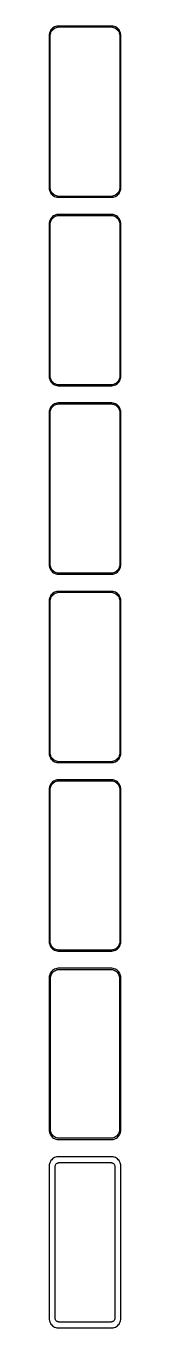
# Model space of a CAD drawing. Header units: metres. Extents: x -19 to 19, y 1440 to 2916.
# Drawn here: x -19 to 19, y 1440 to 2124 of the extents above; entities that cross this region are included whole.
import ezdxf

# ---------------------------------------------------------------- set-up
doc = ezdxf.new("R2010")
doc.units = ezdxf.units.M

msp = doc.modelspace()

# ---------------------------------------------------------------- linework, layer by layer
for p, q in [((-18.3989, 2120.84), (-18.5929, 2120.24)), ((-18.1315, 2121.41), (-18.3989, 2120.84)), ((-17.7951, 2121.94), (-18.1315, 2121.41)), ((-18.1008, 2119.93), (-17.9164, 2120.5)), ((-17.9164, 2120.5), (-17.6624, 2121.04)), ((-17.3948, 2122.42), (-17.7951, 2121.94)), ((-17.6624, 2121.04), (-17.3428, 2121.54)), ((-16.9371, 2122.85), (-17.3948, 2122.42)), ((-17.3428, 2121.54), (-16.9626, 2122)), ((-16.9626, 2122), (-16.5278, 2122.41)), ((-16.4291, 2123.22), (-16.9371, 2122.85)), ((-16.5278, 2122.41), (-16.0452, 2122.76)), ((-15.8789, 2123.52), (-16.4291, 2123.22)), ((-16.0452, 2122.76), (-15.5224, 2123.05)), ((-15.2951, 2123.76), (-15.8789, 2123.52)), ((-15.5224, 2123.05), (-14.9678, 2123.27)), ((-14.6869, 2123.91), (-15.2951, 2123.76)), ((-14.9678, 2123.27), (-14.3901, 2123.42)), ((-14.0639, 2123.99), (-14.6869, 2123.91)), ((-14.3901, 2123.42), (-13.7982, 2123.49)), ((14.0639, 2123.99), (-14.0639, 2123.99)), ((-13.7982, 2123.49), (13.7982, 2123.49)), ((13.7982, 2123.49), (14.3901, 2123.42)), ((14.6869, 2123.91), (14.0639, 2123.99)), ((14.3901, 2123.42), (14.9678, 2123.27)), ((15.2951, 2123.76), (14.6869, 2123.91)), ((14.9678, 2123.27), (15.5224, 2123.05)), ((15.8789, 2123.52), (15.2951, 2123.76)), ((15.5224, 2123.05), (16.0452, 2122.76)), ((16.4291, 2123.22), (15.8789, 2123.52)), ((16.0452, 2122.76), (16.5278, 2122.41)), ((16.9371, 2122.85), (16.4291, 2123.22)), ((16.5278, 2122.41), (16.9626, 2122)), ((17.3948, 2122.42), (16.9371, 2122.85)), ((16.9626, 2122), (17.3428, 2121.54)), ((17.3428, 2121.54), (17.6624, 2121.04)), ((17.7951, 2121.94), (17.3948, 2122.42)), ((17.6624, 2121.04), (17.9164, 2120.5)), ((18.1315, 2121.41), (17.7951, 2121.94)), ((17.9164, 2120.5), (18.1008, 2119.93)), ((18.3989, 2120.84), (18.1315, 2121.41)), ((18.5929, 2120.24), (18.3989, 2120.84)), ((-18.7106, 2119.63), (-18.75, 2119)), ((-18.75, 2119), (-18.75, 2039)), ((-18.5929, 2120.24), (-18.7106, 2119.63)), ((-18.25, 2118.75), (-18.2125, 2119.35)), ((-18.25, 2039.25), (-18.25, 2118.75)), ((-18.2125, 2119.35), (-18.1008, 2119.93)), ((18.1008, 2119.93), (18.2125, 2119.35)), ((18.2125, 2119.35), (18.25, 2118.75)), ((18.25, 2118.75), (18.25, 2039.25)), ((18.7106, 2119.63), (18.5929, 2120.24)), ((18.75, 2119), (18.7106, 2119.63)), ((18.75, 2039), (18.75, 2119)), ((-18.75, 2039), (-18.7106, 2038.37)), ((-18.7106, 2038.37), (-18.5929, 2037.76)), ((-18.2125, 2038.65), (-18.25, 2039.25)), ((-18.1008, 2038.07), (-18.2125, 2038.65)), ((18.2125, 2038.65), (18.1008, 2038.07)), ((18.25, 2039.25), (18.2125, 2038.65)), ((18.5929, 2037.76), (18.7106, 2038.37)), ((18.7106, 2038.37), (18.75, 2039)), ((-18.5929, 2037.76), (-18.3989, 2037.16)), ((-18.3989, 2037.16), (-18.1315, 2036.59)), ((-18.1315, 2036.59), (-17.7951, 2036.06)), ((-17.9164, 2037.5), (-18.1008, 2038.07)), ((-17.6624, 2036.96), (-17.9164, 2037.5)), ((-17.7951, 2036.06), (-17.3948, 2035.58)), ((-17.3428, 2036.46), (-17.6624, 2036.96)), ((-17.3948, 2035.58), (-16.9371, 2035.15)), ((-16.9626, 2036), (-17.3428, 2036.46)), ((-16.5278, 2035.59), (-16.9626, 2036)), ((-16.9371, 2035.15), (-16.4291, 2034.78)), ((-16.0452, 2035.24), (-16.5278, 2035.59)), ((-16.4291, 2034.78), (-15.8789, 2034.48)), ((-15.5224, 2034.95), (-16.0452, 2035.24)), ((-15.8789, 2034.48), (-15.2951, 2034.24)), ((-14.9678, 2034.73), (-15.5224, 2034.95)), ((-15.2951, 2034.24), (-14.6869, 2034.09)), ((-14.3901, 2034.58), (-14.9678, 2034.73)), ((-14.6869, 2034.09), (-14.0639, 2034.01)), ((-13.7982, 2034.51), (-14.3901, 2034.58)), ((-14.0639, 2034.01), (14.0639, 2034.01)), ((13.7982, 2034.51), (-13.7982, 2034.51)), ((14.3901, 2034.58), (13.7982, 2034.51)), ((14.0639, 2034.01), (14.6869, 2034.09)), ((14.9678, 2034.73), (14.3901, 2034.58)), ((14.6869, 2034.09), (15.2951, 2034.24)), ((15.5224, 2034.95), (14.9678, 2034.73)), ((15.2951, 2034.24), (15.8789, 2034.48)), ((16.0452, 2035.24), (15.5224, 2034.95)), ((15.8789, 2034.48), (16.4291, 2034.78)), ((16.5278, 2035.59), (16.0452, 2035.24)), ((16.4291, 2034.78), (16.9371, 2035.15)), ((16.9626, 2036), (16.5278, 2035.59)), ((16.9371, 2035.15), (17.3948, 2035.58)), ((17.3428, 2036.46), (16.9626, 2036)), ((17.6624, 2036.96), (17.3428, 2036.46)), ((17.3948, 2035.58), (17.7951, 2036.06)), ((17.9164, 2037.5), (17.6624, 2036.96)), ((17.7951, 2036.06), (18.1315, 2036.59)), ((18.1008, 2038.07), (17.9164, 2037.5)), ((18.1315, 2036.59), (18.3989, 2037.16)), ((18.3989, 2037.16), (18.5929, 2037.76)), ((-15.2951, 2024.76), (-15.8789, 2024.52)), ((-14.6869, 2024.91), (-15.2951, 2024.76)), ((-14.0639, 2024.99), (-14.6869, 2024.91)), ((14.0639, 2024.99), (-14.0639, 2024.99)), ((14.6869, 2024.91), (14.0639, 2024.99)), ((15.2951, 2024.76), (14.6869, 2024.91)), ((15.8789, 2024.52), (15.2951, 2024.76)), ((-18.7106, 2020.63), (-18.75, 2020)), ((-18.75, 2020), (-18.75, 1940)), ((-18.5929, 2021.24), (-18.7106, 2020.63)), ((-18.3989, 2021.84), (-18.5929, 2021.24)), ((-18.1315, 2022.41), (-18.3989, 2021.84)), ((-18.25, 2019.75), (-18.2125, 2020.35)), ((-18.25, 1940.25), (-18.25, 2019.75)), ((-18.2125, 2020.35), (-18.1008, 2020.93)), ((-17.7951, 2022.94), (-18.1315, 2022.41)), ((-18.1008, 2020.93), (-17.9164, 2021.5)), ((-17.9164, 2021.5), (-17.6624, 2022.04)), ((-17.3948, 2023.42), (-17.7951, 2022.94)), ((-17.6624, 2022.04), (-17.3428, 2022.54)), ((-16.9371, 2023.85), (-17.3948, 2023.42)), ((-17.3428, 2022.54), (-16.9626, 2023)), ((-16.9626, 2023), (-16.5278, 2023.41)), ((-16.4291, 2024.22), (-16.9371, 2023.85)), ((-16.5278, 2023.41), (-16.0452, 2023.76)), ((-15.8789, 2024.52), (-16.4291, 2024.22)), ((-16.0452, 2023.76), (-15.5224, 2024.05)), ((-15.5224, 2024.05), (-14.9678, 2024.27)), ((-14.9678, 2024.27), (-14.3901, 2024.42)), ((-14.3901, 2024.42), (-13.7982, 2024.49)), ((-13.7982, 2024.49), (13.7982, 2024.49)), ((13.7982, 2024.49), (14.3901, 2024.42)), ((14.3901, 2024.42), (14.9678, 2024.27)), ((14.9678, 2024.27), (15.5224, 2024.05)), ((15.5224, 2024.05), (16.0452, 2023.76)), ((16.4291, 2024.22), (15.8789, 2024.52)), ((16.0452, 2023.76), (16.5278, 2023.41)), ((16.9371, 2023.85), (16.4291, 2024.22)), ((16.5278, 2023.41), (16.9626, 2023)), ((17.3948, 2023.42), (16.9371, 2023.85)), ((16.9626, 2023), (17.3428, 2022.54)), ((17.3428, 2022.54), (17.6624, 2022.04)), ((17.7951, 2022.94), (17.3948, 2023.42)), ((17.6624, 2022.04), (17.9164, 2021.5)), ((18.1315, 2022.41), (17.7951, 2022.94)), ((17.9164, 2021.5), (18.1008, 2020.93)), ((18.1008, 2020.93), (18.2125, 2020.35)), ((18.3989, 2021.84), (18.1315, 2022.41)), ((18.2125, 2020.35), (18.25, 2019.75)), ((18.25, 2019.75), (18.25, 1940.25)), ((18.5929, 2021.24), (18.3989, 2021.84)), ((18.7106, 2020.63), (18.5929, 2021.24)), ((18.75, 2020), (18.7106, 2020.63)), ((18.75, 1940), (18.75, 2020)), ((-18.75, 1940), (-18.7106, 1939.37)), ((-18.7106, 1939.37), (-18.5929, 1938.76)), ((-18.5929, 1938.76), (-18.3989, 1938.16)), ((-18.3989, 1938.16), (-18.1315, 1937.59)), ((-18.2125, 1939.65), (-18.25, 1940.25)), ((-18.1008, 1939.07), (-18.2125, 1939.65)), ((-18.1315, 1937.59), (-17.7951, 1937.06)), ((-17.9164, 1938.5), (-18.1008, 1939.07)), ((-17.6624, 1937.96), (-17.9164, 1938.5)), ((-17.7951, 1937.06), (-17.3948, 1936.58)), ((-17.3428, 1937.46), (-17.6624, 1937.96)), ((-17.3948, 1936.58), (-16.9371, 1936.15)), ((-16.9626, 1937), (-17.3428, 1937.46)), ((-16.5278, 1936.59), (-16.9626, 1937)), ((-16.9371, 1936.15), (-16.4291, 1935.78)), ((-16.0452, 1936.24), (-16.5278, 1936.59)), ((-16.4291, 1935.78), (-15.8789, 1935.48)), ((-15.5224, 1935.95), (-16.0452, 1936.24)), ((-14.9678, 1935.73), (-15.5224, 1935.95)), ((-14.3901, 1935.58), (-14.9678, 1935.73)), ((14.9678, 1935.73), (14.3901, 1935.58)), ((15.5224, 1935.95), (14.9678, 1935.73)), ((16.0452, 1936.24), (15.5224, 1935.95)), ((15.8789, 1935.48), (16.4291, 1935.78)), ((16.5278, 1936.59), (16.0452, 1936.24)), ((16.4291, 1935.78), (16.9371, 1936.15)), ((16.9626, 1937), (16.5278, 1936.59)), ((16.9371, 1936.15), (17.3948, 1936.58)), ((17.3428, 1937.46), (16.9626, 1937)), ((17.6624, 1937.96), (17.3428, 1937.46)), ((17.3948, 1936.58), (17.7951, 1937.06)), ((17.9164, 1938.5), (17.6624, 1937.96)), ((17.7951, 1937.06), (18.1315, 1937.59)), ((18.1008, 1939.07), (17.9164, 1938.5)), ((18.2125, 1939.65), (18.1008, 1939.07)), ((18.1315, 1937.59), (18.3989, 1938.16)), ((18.25, 1940.25), (18.2125, 1939.65)), ((18.3989, 1938.16), (18.5929, 1938.76)), ((18.5929, 1938.76), (18.7106, 1939.37)), ((18.7106, 1939.37), (18.75, 1940)), ((-15.8789, 1935.48), (-15.2951, 1935.24)), ((-15.2951, 1935.24), (-14.6869, 1935.09)), ((-14.6869, 1935.09), (-14.0639, 1935.01)), ((-13.7982, 1935.51), (-14.3901, 1935.58)), ((-14.0639, 1935.01), (14.0639, 1935.01)), ((13.7982, 1935.51), (-13.7982, 1935.51)), ((14.3901, 1935.58), (13.7982, 1935.51)), ((14.0639, 1935.01), (14.6869, 1935.09)), ((14.6869, 1935.09), (15.2951, 1935.24)), ((15.2951, 1935.24), (15.8789, 1935.48)), ((-18.5929, 1922.24), (-18.7106, 1921.63)), ((-18.3989, 1922.84), (-18.5929, 1922.24)), ((-18.1315, 1923.41), (-18.3989, 1922.84)), ((-17.7951, 1923.94), (-18.1315, 1923.41)), ((-18.1008, 1921.93), (-17.9164, 1922.5)), ((-17.9164, 1922.5), (-17.6624, 1923.04)), ((-17.3948, 1924.42), (-17.7951, 1923.94)), ((-17.6624, 1923.04), (-17.3428, 1923.54)), ((-16.9371, 1924.85), (-17.3948, 1924.42)), ((-17.3428, 1923.54), (-16.9626, 1924)), ((-16.9626, 1924), (-16.5278, 1924.41)), ((-16.4291, 1925.22), (-16.9371, 1924.85)), ((-16.5278, 1924.41), (-16.0452, 1924.76)), ((-15.8789, 1925.52), (-16.4291, 1925.22)), ((-16.0452, 1924.76), (-15.5224, 1925.05)), ((-15.2951, 1925.76), (-15.8789, 1925.52)), ((-15.5224, 1925.05), (-14.9678, 1925.27)), ((-14.6869, 1925.91), (-15.2951, 1925.76)), ((-14.9678, 1925.27), (-14.3901, 1925.42)), ((-14.0639, 1925.99), (-14.6869, 1925.91)), ((-14.3901, 1925.42), (-13.7982, 1925.49)), ((14.0639, 1925.99), (-14.0639, 1925.99)), ((-13.7982, 1925.49), (13.7982, 1925.49)), ((13.7982, 1925.49), (14.3901, 1925.42)), ((14.6869, 1925.91), (14.0639, 1925.99)), ((14.3901, 1925.42), (14.9678, 1925.27)), ((15.2951, 1925.76), (14.6869, 1925.91)), ((14.9678, 1925.27), (15.5224, 1925.05)), ((15.8789, 1925.52), (15.2951, 1925.76)), ((15.5224, 1925.05), (16.0452, 1924.76)), ((16.4291, 1925.22), (15.8789, 1925.52)), ((16.0452, 1924.76), (16.5278, 1924.41)), ((16.9371, 1924.85), (16.4291, 1925.22)), ((16.5278, 1924.41), (16.9626, 1924)), ((17.3948, 1924.42), (16.9371, 1924.85)), ((16.9626, 1924), (17.3428, 1923.54)), ((17.3428, 1923.54), (17.6624, 1923.04)), ((17.7951, 1923.94), (17.3948, 1924.42)), ((17.6624, 1923.04), (17.9164, 1922.5)), ((18.1315, 1923.41), (17.7951, 1923.94)), ((17.9164, 1922.5), (18.1008, 1921.93)), ((18.3989, 1922.84), (18.1315, 1923.41)), ((18.5929, 1922.24), (18.3989, 1922.84)), ((18.7106, 1921.63), (18.5929, 1922.24)), ((-18.7106, 1921.63), (-18.75, 1921)), ((-18.75, 1921), (-18.75, 1841)), ((-18.25, 1920.75), (-18.2125, 1921.35)), ((-18.25, 1841.25), (-18.25, 1920.75)), ((-18.2125, 1921.35), (-18.1008, 1921.93)), ((18.1008, 1921.93), (18.2125, 1921.35)), ((18.2125, 1921.35), (18.25, 1920.75)), ((18.25, 1920.75), (18.25, 1841.25)), ((18.75, 1921), (18.7106, 1921.63)), ((18.75, 1841), (18.75, 1921)), ((-18.75, 1841), (-18.7106, 1840.37)), ((-18.7106, 1840.37), (-18.5929, 1839.76)), ((-18.2125, 1840.65), (-18.25, 1841.25)), ((-18.1008, 1840.07), (-18.2125, 1840.65)), ((-17.9164, 1839.5), (-18.1008, 1840.07)), ((18.1008, 1840.07), (17.9164, 1839.5)), ((18.2125, 1840.65), (18.1008, 1840.07)), ((18.25, 1841.25), (18.2125, 1840.65)), ((18.5929, 1839.76), (18.7106, 1840.37)), ((18.7106, 1840.37), (18.75, 1841)), ((-18.5929, 1839.76), (-18.3989, 1839.16)), ((-18.3989, 1839.16), (-18.1315, 1838.59)), ((-18.1315, 1838.59), (-17.7951, 1838.06)), ((-17.6624, 1838.96), (-17.9164, 1839.5)), ((-17.7951, 1838.06), (-17.3948, 1837.58)), ((-17.3428, 1838.46), (-17.6624, 1838.96)), ((-17.3948, 1837.58), (-16.9371, 1837.15)), ((-16.9626, 1838), (-17.3428, 1838.46)), ((-16.5278, 1837.59), (-16.9626, 1838)), ((-16.9371, 1837.15), (-16.4291, 1836.78)), ((-16.0452, 1837.24), (-16.5278, 1837.59)), ((-16.4291, 1836.78), (-15.8789, 1836.48)), ((-15.5224, 1836.95), (-16.0452, 1837.24)), ((-15.8789, 1836.48), (-15.2951, 1836.24)), ((-14.9678, 1836.73), (-15.5224, 1836.95)), ((-15.2951, 1836.24), (-14.6869, 1836.09)), ((-14.3901, 1836.58), (-14.9678, 1836.73)), ((-14.6869, 1836.09), (-14.0639, 1836.01)), ((-13.7982, 1836.51), (-14.3901, 1836.58)), ((-14.0639, 1836.01), (14.0639, 1836.01)), ((13.7982, 1836.51), (-13.7982, 1836.51)), ((14.3901, 1836.58), (13.7982, 1836.51)), ((14.0639, 1836.01), (14.6869, 1836.09)), ((14.9678, 1836.73), (14.3901, 1836.58)), ((14.6869, 1836.09), (15.2951, 1836.24)), ((15.5224, 1836.95), (14.9678, 1836.73)), ((15.2951, 1836.24), (15.8789, 1836.48)), ((16.0452, 1837.24), (15.5224, 1836.95)), ((15.8789, 1836.48), (16.4291, 1836.78)), ((16.5278, 1837.59), (16.0452, 1837.24)), ((16.4291, 1836.78), (16.9371, 1837.15)), ((16.9626, 1838), (16.5278, 1837.59)), ((16.9371, 1837.15), (17.3948, 1837.58)), ((17.3428, 1838.46), (16.9626, 1838)), ((17.6624, 1838.96), (17.3428, 1838.46)), ((17.3948, 1837.58), (17.7951, 1838.06)), ((17.9164, 1839.5), (17.6624, 1838.96)), ((17.7951, 1838.06), (18.1315, 1838.59)), ((18.1315, 1838.59), (18.3989, 1839.16)), ((18.3989, 1839.16), (18.5929, 1839.76)), ((-15.8789, 1826.52), (-16.4291, 1826.22)), ((-15.2951, 1826.76), (-15.8789, 1826.52)), ((-15.5224, 1826.05), (-14.9678, 1826.27)), ((-14.6869, 1826.91), (-15.2951, 1826.76)), ((-14.9678, 1826.27), (-14.3901, 1826.42)), ((-14.0639, 1826.99), (-14.6869, 1826.91)), ((-14.3901, 1826.42), (-13.7982, 1826.49)), ((14.0639, 1826.99), (-14.0639, 1826.99)), ((-13.7982, 1826.49), (13.7982, 1826.49)), ((13.7982, 1826.49), (14.3901, 1826.42)), ((14.6869, 1826.91), (14.0639, 1826.99)), ((14.3901, 1826.42), (14.9678, 1826.27)), ((15.2951, 1826.76), (14.6869, 1826.91)), ((14.9678, 1826.27), (15.5224, 1826.05)), ((15.8789, 1826.52), (15.2951, 1826.76)), ((16.4291, 1826.22), (15.8789, 1826.52)), ((-18.7106, 1822.63), (-18.75, 1822)), ((-18.75, 1822), (-18.75, 1742)), ((-18.5929, 1823.24), (-18.7106, 1822.63)), ((-18.3989, 1823.84), (-18.5929, 1823.24)), ((-18.1315, 1824.41), (-18.3989, 1823.84)), ((-18.25, 1821.75), (-18.2125, 1822.35)), ((-18.25, 1742.25), (-18.25, 1821.75)), ((-18.2125, 1822.35), (-18.1008, 1822.93)), ((-17.7951, 1824.94), (-18.1315, 1824.41)), ((-18.1008, 1822.93), (-17.9164, 1823.5)), ((-17.9164, 1823.5), (-17.6624, 1824.04)), ((-17.3948, 1825.42), (-17.7951, 1824.94)), ((-17.6624, 1824.04), (-17.3428, 1824.54)), ((-16.9371, 1825.85), (-17.3948, 1825.42)), ((-17.3428, 1824.54), (-16.9626, 1825)), ((-16.9626, 1825), (-16.5278, 1825.41)), ((-16.4291, 1826.22), (-16.9371, 1825.85)), ((-16.5278, 1825.41), (-16.0452, 1825.76)), ((-16.0452, 1825.76), (-15.5224, 1826.05)), ((15.5224, 1826.05), (16.0452, 1825.76)), ((16.0452, 1825.76), (16.5278, 1825.41)), ((16.9371, 1825.85), (16.4291, 1826.22)), ((16.5278, 1825.41), (16.9626, 1825)), ((17.3948, 1825.42), (16.9371, 1825.85)), ((16.9626, 1825), (17.3428, 1824.54)), ((17.3428, 1824.54), (17.6624, 1824.04)), ((17.7951, 1824.94), (17.3948, 1825.42)), ((17.6624, 1824.04), (17.9164, 1823.5)), ((18.1315, 1824.41), (17.7951, 1824.94)), ((17.9164, 1823.5), (18.1008, 1822.93)), ((18.1008, 1822.93), (18.2125, 1822.35)), ((18.3989, 1823.84), (18.1315, 1824.41)), ((18.2125, 1822.35), (18.25, 1821.75)), ((18.25, 1821.75), (18.25, 1742.25)), ((18.5929, 1823.24), (18.3989, 1823.84)), ((18.7106, 1822.63), (18.5929, 1823.24)), ((18.75, 1822), (18.7106, 1822.63)), ((18.75, 1742), (18.75, 1822)), ((-18.75, 1742), (-18.7106, 1741.37)), ((-18.7106, 1741.37), (-18.5929, 1740.76)), ((-18.5929, 1740.76), (-18.3989, 1740.16)), ((-18.3989, 1740.16), (-18.1315, 1739.59)), ((-18.2125, 1741.65), (-18.25, 1742.25)), ((-18.1008, 1741.07), (-18.2125, 1741.65)), ((-18.1315, 1739.59), (-17.7951, 1739.06)), ((-17.9164, 1740.5), (-18.1008, 1741.07)), ((-17.6624, 1739.96), (-17.9164, 1740.5)), ((-17.7951, 1739.06), (-17.3948, 1738.58)), ((-17.3428, 1739.46), (-17.6624, 1739.96)), ((-17.3948, 1738.58), (-16.9371, 1738.15)), ((-16.9626, 1739), (-17.3428, 1739.46)), ((-16.5278, 1738.59), (-16.9626, 1739)), ((-16.9371, 1738.15), (-16.4291, 1737.78)), ((-16.0452, 1738.24), (-16.5278, 1738.59)), ((-16.4291, 1737.78), (-15.8789, 1737.48)), ((-15.5224, 1737.95), (-16.0452, 1738.24)), ((-15.8789, 1737.48), (-15.2951, 1737.24)), ((-14.9678, 1737.73), (-15.5224, 1737.95)), ((-14.3901, 1737.58), (-14.9678, 1737.73)), ((-13.7982, 1737.51), (-14.3901, 1737.58)), ((13.7982, 1737.51), (-13.7982, 1737.51)), ((14.3901, 1737.58), (13.7982, 1737.51)), ((14.9678, 1737.73), (14.3901, 1737.58)), ((15.5224, 1737.95), (14.9678, 1737.73)), ((15.2951, 1737.24), (15.8789, 1737.48)), ((16.0452, 1738.24), (15.5224, 1737.95)), ((15.8789, 1737.48), (16.4291, 1737.78)), ((16.5278, 1738.59), (16.0452, 1738.24)), ((16.4291, 1737.78), (16.9371, 1738.15)), ((16.9626, 1739), (16.5278, 1738.59)), ((16.9371, 1738.15), (17.3948, 1738.58)), ((17.3428, 1739.46), (16.9626, 1739)), ((17.6624, 1739.96), (17.3428, 1739.46)), ((17.3948, 1738.58), (17.7951, 1739.06)), ((17.9164, 1740.5), (17.6624, 1739.96)), ((17.7951, 1739.06), (18.1315, 1739.59)), ((18.1008, 1741.07), (17.9164, 1740.5)), ((18.2125, 1741.65), (18.1008, 1741.07)), ((18.1315, 1739.59), (18.3989, 1740.16)), ((18.25, 1742.25), (18.2125, 1741.65)), ((18.3989, 1740.16), (18.5929, 1740.76)), ((18.5929, 1740.76), (18.7106, 1741.37)), ((18.7106, 1741.37), (18.75, 1742)), ((-15.2951, 1737.24), (-14.6869, 1737.09)), ((-14.6869, 1737.09), (-14.0639, 1737.01)), ((-14.0639, 1737.01), (14.0639, 1737.01)), ((14.0639, 1737.01), (14.6869, 1737.09)), ((14.6869, 1737.09), (15.2951, 1737.24)), ((-18.7106, 1723.63), (-18.75, 1723)), ((-18.5929, 1724.24), (-18.7106, 1723.63)), ((-18.3989, 1724.84), (-18.5929, 1724.24)), ((-18.1315, 1725.41), (-18.3989, 1724.84)), ((-18.2125, 1723.35), (-18.1008, 1723.93)), ((-17.7951, 1725.94), (-18.1315, 1725.41)), ((-18.1008, 1723.93), (-17.9164, 1724.5)), ((-17.9164, 1724.5), (-17.6624, 1725.04)), ((-17.3948, 1726.42), (-17.7951, 1725.94)), ((-17.6624, 1725.04), (-17.3428, 1725.54)), ((-16.9371, 1726.85), (-17.3948, 1726.42)), ((-17.3428, 1725.54), (-16.9626, 1726)), ((-16.9626, 1726), (-16.5278, 1726.41)), ((-16.4291, 1727.22), (-16.9371, 1726.85)), ((-16.5278, 1726.41), (-16.0452, 1726.76)), ((-15.8789, 1727.52), (-16.4291, 1727.22)), ((-16.0452, 1726.76), (-15.5224, 1727.05)), ((-15.2951, 1727.76), (-15.8789, 1727.52)), ((-15.5224, 1727.05), (-14.9678, 1727.27)), ((-14.6869, 1727.91), (-15.2951, 1727.76)), ((-14.9678, 1727.27), (-14.3901, 1727.42)), ((-14.0639, 1727.99), (-14.6869, 1727.91)), ((-14.3901, 1727.42), (-13.7982, 1727.49)), ((14.0639, 1727.99), (-14.0639, 1727.99)), ((-13.7982, 1727.49), (13.7982, 1727.49)), ((13.7982, 1727.49), (14.3901, 1727.42)), ((14.6869, 1727.91), (14.0639, 1727.99)), ((14.3901, 1727.42), (14.9678, 1727.27)), ((15.2951, 1727.76), (14.6869, 1727.91)), ((14.9678, 1727.27), (15.5224, 1727.05)), ((15.8789, 1727.52), (15.2951, 1727.76)), ((15.5224, 1727.05), (16.0452, 1726.76)), ((16.4291, 1727.22), (15.8789, 1727.52)), ((16.0452, 1726.76), (16.5278, 1726.41)), ((16.9371, 1726.85), (16.4291, 1727.22)), ((16.5278, 1726.41), (16.9626, 1726)), ((17.3948, 1726.42), (16.9371, 1726.85)), ((16.9626, 1726), (17.3428, 1725.54)), ((17.3428, 1725.54), (17.6624, 1725.04)), ((17.7951, 1725.94), (17.3948, 1726.42)), ((17.6624, 1725.04), (17.9164, 1724.5)), ((18.1315, 1725.41), (17.7951, 1725.94)), ((17.9164, 1724.5), (18.1008, 1723.93)), ((18.1008, 1723.93), (18.2125, 1723.35)), ((18.3989, 1724.84), (18.1315, 1725.41)), ((18.5929, 1724.24), (18.3989, 1724.84)), ((18.7106, 1723.63), (18.5929, 1724.24)), ((18.75, 1723), (18.7106, 1723.63)), ((-18.75, 1723), (-18.75, 1643)), ((-18.25, 1722.75), (-18.2125, 1723.35)), ((-18.25, 1643.25), (-18.25, 1722.75)), ((18.2125, 1723.35), (18.25, 1722.75)), ((18.25, 1722.75), (18.25, 1643.25)), ((18.75, 1643), (18.75, 1723)), ((-18.75, 1643), (-18.7106, 1642.37)), ((-18.7106, 1642.37), (-18.5929, 1641.76)), ((-18.5929, 1641.76), (-18.3989, 1641.16)), ((-18.2125, 1642.65), (-18.25, 1643.25)), ((-18.1008, 1642.07), (-18.2125, 1642.65)), ((-17.9164, 1641.5), (-18.1008, 1642.07)), ((18.1008, 1642.07), (17.9164, 1641.5)), ((18.2125, 1642.65), (18.1008, 1642.07)), ((18.25, 1643.25), (18.2125, 1642.65)), ((18.3989, 1641.16), (18.5929, 1641.76)), ((18.5929, 1641.76), (18.7106, 1642.37)), ((18.7106, 1642.37), (18.75, 1643)), ((-18.3989, 1641.16), (-18.1315, 1640.59)), ((-18.1315, 1640.59), (-17.7951, 1640.06)), ((-17.6624, 1640.96), (-17.9164, 1641.5)), ((-17.7951, 1640.06), (-17.3948, 1639.58)), ((-17.3428, 1640.46), (-17.6624, 1640.96)), ((-17.3948, 1639.58), (-16.9371, 1639.15)), ((-16.9626, 1640), (-17.3428, 1640.46)), ((-16.5278, 1639.59), (-16.9626, 1640)), ((-16.9371, 1639.15), (-16.4291, 1638.78)), ((-16.0452, 1639.24), (-16.5278, 1639.59)), ((-16.4291, 1638.78), (-15.8789, 1638.48)), ((-15.5224, 1638.95), (-16.0452, 1639.24)), ((-15.8789, 1638.48), (-15.2951, 1638.24)), ((-14.9678, 1638.73), (-15.5224, 1638.95)), ((-15.2951, 1638.24), (-14.6869, 1638.09)), ((-14.3901, 1638.58), (-14.9678, 1638.73)), ((-14.6869, 1638.09), (-14.0639, 1638.01)), ((-13.7982, 1638.51), (-14.3901, 1638.58)), ((-14.0639, 1638.01), (14.0639, 1638.01)), ((13.7982, 1638.51), (-13.7982, 1638.51)), ((14.3901, 1638.58), (13.7982, 1638.51)), ((14.0639, 1638.01), (14.6869, 1638.09)), ((14.9678, 1638.73), (14.3901, 1638.58)), ((14.6869, 1638.09), (15.2951, 1638.24)), ((15.5224, 1638.95), (14.9678, 1638.73)), ((15.2951, 1638.24), (15.8789, 1638.48)), ((16.0452, 1639.24), (15.5224, 1638.95)), ((15.8789, 1638.48), (16.4291, 1638.78)), ((16.5278, 1639.59), (16.0452, 1639.24)), ((16.4291, 1638.78), (16.9371, 1639.15)), ((16.9626, 1640), (16.5278, 1639.59)), ((16.9371, 1639.15), (17.3948, 1639.58)), ((17.3428, 1640.46), (16.9626, 1640)), ((17.6624, 1640.96), (17.3428, 1640.46)), ((17.3948, 1639.58), (17.7951, 1640.06)), ((17.9164, 1641.5), (17.6624, 1640.96)), ((17.7951, 1640.06), (18.1315, 1640.59)), ((18.1315, 1640.59), (18.3989, 1641.16)), ((-16.4291, 1628.22), (-16.9371, 1627.85)), ((-15.8789, 1628.52), (-16.4291, 1628.22)), ((-15.9532, 1627.62), (-15.4494, 1627.89)), ((-15.2951, 1628.76), (-15.8789, 1628.52)), ((-15.4494, 1627.89), (-14.9148, 1628.1)), ((-14.6869, 1628.91), (-15.2951, 1628.76)), ((-14.9148, 1628.1), (-14.3579, 1628.25)), ((-14.0639, 1628.99), (-14.6869, 1628.91)), ((-14.3579, 1628.25), (-13.7875, 1628.32)), ((14.0639, 1628.99), (-14.0639, 1628.99)), ((-13.7875, 1628.32), (13.7875, 1628.32)), ((13.7875, 1628.32), (14.3579, 1628.25)), ((14.6869, 1628.91), (14.0639, 1628.99)), ((14.3579, 1628.25), (14.9148, 1628.1)), ((15.2951, 1628.76), (14.6869, 1628.91)), ((14.9148, 1628.1), (15.4494, 1627.89)), ((15.8789, 1628.52), (15.2951, 1628.76)), ((15.4494, 1627.89), (15.9532, 1627.62)), ((16.4291, 1628.22), (15.8789, 1628.52)), ((16.9371, 1627.85), (16.4291, 1628.22)), ((-18.7106, 1624.63), (-18.75, 1624)), ((-18.75, 1624), (-18.75, 1544)), ((-18.5929, 1625.24), (-18.7106, 1624.63)), ((-18.3989, 1625.84), (-18.5929, 1625.24)), ((-18.1315, 1626.41), (-18.3989, 1625.84)), ((-17.7951, 1626.94), (-18.1315, 1626.41)), ((-18.0784, 1623.75), (-18.0423, 1624.32)), ((-18.0784, 1544.25), (-18.0784, 1623.75)), ((-18.0423, 1624.32), (-17.9346, 1624.89)), ((-17.9346, 1624.89), (-17.7569, 1625.44)), ((-17.3948, 1627.42), (-17.7951, 1626.94)), ((-17.7569, 1625.44), (-17.5121, 1625.96)), ((-17.5121, 1625.96), (-17.204, 1626.44)), ((-16.9371, 1627.85), (-17.3948, 1627.42)), ((-17.204, 1626.44), (-16.8375, 1626.88)), ((-16.8375, 1626.88), (-16.4184, 1627.28)), ((-16.4184, 1627.28), (-15.9532, 1627.62)), ((15.9532, 1627.62), (16.4184, 1627.28)), ((16.4184, 1627.28), (16.8375, 1626.88)), ((16.8375, 1626.88), (17.204, 1626.44)), ((17.3948, 1627.42), (16.9371, 1627.85)), ((17.204, 1626.44), (17.5121, 1625.96)), ((17.7951, 1626.94), (17.3948, 1627.42)), ((17.5121, 1625.96), (17.7569, 1625.44)), ((17.7569, 1625.44), (17.9346, 1624.89)), ((18.1315, 1626.41), (17.7951, 1626.94)), ((17.9346, 1624.89), (18.0423, 1624.32)), ((18.0423, 1624.32), (18.0784, 1623.75)), ((18.0784, 1623.75), (18.0784, 1544.25)), ((18.3989, 1625.84), (18.1315, 1626.41)), ((18.5929, 1625.24), (18.3989, 1625.84)), ((18.7106, 1624.63), (18.5929, 1625.24)), ((18.75, 1624), (18.7106, 1624.63)), ((18.75, 1544), (18.75, 1624)), ((-18.75, 1544), (-18.7106, 1543.37)), ((-18.7106, 1543.37), (-18.5929, 1542.76)), ((-18.5929, 1542.76), (-18.3989, 1542.16)), ((-18.3989, 1542.16), (-18.1315, 1541.59)), ((-18.1315, 1541.59), (-17.7951, 1541.06)), ((-18.0423, 1543.68), (-18.0784, 1544.25)), ((-17.9346, 1543.11), (-18.0423, 1543.68)), ((-17.7569, 1542.56), (-17.9346, 1543.11)), ((-17.7951, 1541.06), (-17.3948, 1540.58)), ((-17.5121, 1542.04), (-17.7569, 1542.56)), ((-17.204, 1541.56), (-17.5121, 1542.04)), ((-17.3948, 1540.58), (-16.9371, 1540.15)), ((-16.8375, 1541.12), (-17.204, 1541.56)), ((-16.9371, 1540.15), (-16.4291, 1539.78)), ((-16.4184, 1540.72), (-16.8375, 1541.12)), ((-16.4291, 1539.78), (-15.8789, 1539.48)), ((-15.9532, 1540.38), (-16.4184, 1540.72)), ((-15.4494, 1540.11), (-15.9532, 1540.38)), ((-15.8789, 1539.48), (-15.2951, 1539.24)), ((-14.9148, 1539.9), (-15.4494, 1540.11)), ((-15.2951, 1539.24), (-14.6869, 1539.09)), ((-14.3579, 1539.75), (-14.9148, 1539.9)), ((-14.6869, 1539.09), (-14.0639, 1539.01)), ((-13.7875, 1539.68), (-14.3579, 1539.75)), ((-14.0639, 1539.01), (14.0639, 1539.01)), ((13.7875, 1539.68), (-13.7875, 1539.68)), ((14.3579, 1539.75), (13.7875, 1539.68)), ((14.0639, 1539.01), (14.6869, 1539.09)), ((14.9148, 1539.9), (14.3579, 1539.75)), ((14.6869, 1539.09), (15.2951, 1539.24)), ((15.4494, 1540.11), (14.9148, 1539.9)), ((15.2951, 1539.24), (15.8789, 1539.48)), ((15.9532, 1540.38), (15.4494, 1540.11)), ((15.8789, 1539.48), (16.4291, 1539.78)), ((16.4184, 1540.72), (15.9532, 1540.38)), ((16.8375, 1541.12), (16.4184, 1540.72)), ((16.4291, 1539.78), (16.9371, 1540.15)), ((17.204, 1541.56), (16.8375, 1541.12)), ((16.9371, 1540.15), (17.3948, 1540.58)), ((17.5121, 1542.04), (17.204, 1541.56)), ((17.3948, 1540.58), (17.7951, 1541.06)), ((17.7569, 1542.56), (17.5121, 1542.04)), ((17.9346, 1543.11), (17.7569, 1542.56)), ((17.7951, 1541.06), (18.1315, 1541.59)), ((18.0423, 1543.68), (17.9346, 1543.11)), ((18.0784, 1544.25), (18.0423, 1543.68)), ((18.1315, 1541.59), (18.3989, 1542.16)), ((18.3989, 1542.16), (18.5929, 1542.76)), ((18.5929, 1542.76), (18.7106, 1543.37)), ((18.7106, 1543.37), (18.75, 1544)), ((-18.7106, 1525.63), (-18.75, 1525)), ((-18.5929, 1526.24), (-18.7106, 1525.63)), ((-18.3989, 1526.84), (-18.5929, 1526.24)), ((-18.1315, 1527.41), (-18.3989, 1526.84)), ((-17.7951, 1527.94), (-18.1315, 1527.41)), ((-17.3948, 1528.42), (-17.7951, 1527.94)), ((-16.9371, 1528.85), (-17.3948, 1528.42)), ((-16.4291, 1529.22), (-16.9371, 1528.85)), ((-15.8789, 1529.52), (-16.4291, 1529.22)), ((-15.2951, 1529.76), (-15.8789, 1529.52)), ((-15.5434, 1525.27), (-15.4615, 1525.53)), ((-15.4615, 1525.53), (-15.3487, 1525.77)), ((-15.3487, 1525.77), (-15.2067, 1525.99)), ((-14.6869, 1529.91), (-15.2951, 1529.76)), ((-15.2067, 1525.99), (-15.0378, 1526.19)), ((-15.0378, 1526.19), (-14.8447, 1526.38)), ((-14.8447, 1526.38), (-14.6304, 1526.53)), ((-14.0639, 1529.99), (-14.6869, 1529.91)), ((-14.6304, 1526.53), (-14.3982, 1526.66)), ((-14.3982, 1526.66), (-14.1519, 1526.76)), ((-14.1519, 1526.76), (-13.8953, 1526.82)), ((14.0639, 1529.99), (-14.0639, 1529.99)), ((-13.8953, 1526.82), (-13.6325, 1526.86)), ((-13.6325, 1526.86), (13.6325, 1526.86)), ((13.6325, 1526.86), (13.8953, 1526.82)), ((13.8953, 1526.82), (14.1519, 1526.76)), ((14.6869, 1529.91), (14.0639, 1529.99)), ((14.1519, 1526.76), (14.3982, 1526.66)), ((14.3982, 1526.66), (14.6304, 1526.53)), ((14.6304, 1526.53), (14.8447, 1526.38)), ((15.2951, 1529.76), (14.6869, 1529.91)), ((14.8447, 1526.38), (15.0378, 1526.19)), ((15.0378, 1526.19), (15.2067, 1525.99)), ((15.2067, 1525.99), (15.3487, 1525.77)), ((15.8789, 1529.52), (15.2951, 1529.76)), ((15.3487, 1525.77), (15.4615, 1525.53)), ((15.4615, 1525.53), (15.5434, 1525.27)), ((16.4291, 1529.22), (15.8789, 1529.52)), ((16.9371, 1528.85), (16.4291, 1529.22)), ((17.3948, 1528.42), (16.9371, 1528.85)), ((17.7951, 1527.94), (17.3948, 1528.42)), ((18.1315, 1527.41), (17.7951, 1527.94)), ((18.3989, 1526.84), (18.1315, 1527.41)), ((18.5929, 1526.24), (18.3989, 1526.84)), ((18.7106, 1525.63), (18.5929, 1526.24)), ((18.75, 1525), (18.7106, 1525.63)), ((-18.75, 1525), (-18.75, 1445)), ((-15.6096, 1524.75), (-15.593, 1525.01)), ((-15.6096, 1445.25), (-15.6096, 1524.75)), ((-15.593, 1525.01), (-15.5434, 1525.27)), ((15.5434, 1525.27), (15.593, 1525.01)), ((15.593, 1525.01), (15.6096, 1524.75)), ((15.6096, 1524.75), (15.6096, 1445.25)), ((18.75, 1445), (18.75, 1525)), ((-18.75, 1445), (-18.7106, 1444.37)), ((-18.7106, 1444.37), (-18.5929, 1443.76)), ((-18.5929, 1443.76), (-18.3989, 1443.16)), ((-15.593, 1444.99), (-15.6096, 1445.25)), ((-15.5434, 1444.73), (-15.593, 1444.99)), ((-15.4615, 1444.47), (-15.5434, 1444.73)), ((-15.3487, 1444.23), (-15.4615, 1444.47)), ((-15.2067, 1444.01), (-15.3487, 1444.23)), ((-15.0378, 1443.81), (-15.2067, 1444.01)), ((-14.8447, 1443.62), (-15.0378, 1443.81)), ((-14.6304, 1443.47), (-14.8447, 1443.62)), ((-14.3982, 1443.34), (-14.6304, 1443.47)), ((-14.1519, 1443.24), (-14.3982, 1443.34)), ((-13.8953, 1443.18), (-14.1519, 1443.24)), ((14.1519, 1443.24), (13.8953, 1443.18)), ((14.3982, 1443.34), (14.1519, 1443.24)), ((14.6304, 1443.47), (14.3982, 1443.34)), ((14.8447, 1443.62), (14.6304, 1443.47)), ((15.0378, 1443.81), (14.8447, 1443.62)), ((15.2067, 1444.01), (15.0378, 1443.81)), ((15.3487, 1444.23), (15.2067, 1444.01)), ((15.4615, 1444.47), (15.3487, 1444.23)), ((15.5434, 1444.73), (15.4615, 1444.47)), ((15.593, 1444.99), (15.5434, 1444.73)), ((15.6096, 1445.25), (15.593, 1444.99)), ((18.3989, 1443.16), (18.5929, 1443.76)), ((18.5929, 1443.76), (18.7106, 1444.37)), ((18.7106, 1444.37), (18.75, 1445)), ((-18.3989, 1443.16), (-18.1315, 1442.59)), ((-18.1315, 1442.59), (-17.7951, 1442.06)), ((-17.7951, 1442.06), (-17.3948, 1441.58)), ((-17.3948, 1441.58), (-16.9371, 1441.15)), ((-16.9371, 1441.15), (-16.4291, 1440.78)), ((-16.4291, 1440.78), (-15.8789, 1440.48)), ((-15.8789, 1440.48), (-15.2951, 1440.24)), ((-15.2951, 1440.24), (-14.6869, 1440.09)), ((-14.6869, 1440.09), (-14.0639, 1440.01)), ((-14.0639, 1440.01), (14.0639, 1440.01)), ((-13.6325, 1443.14), (-13.8953, 1443.18)), ((13.6325, 1443.14), (-13.6325, 1443.14)), ((13.8953, 1443.18), (13.6325, 1443.14)), ((14.0639, 1440.01), (14.6869, 1440.09)), ((14.6869, 1440.09), (15.2951, 1440.24)), ((15.2951, 1440.24), (15.8789, 1440.48)), ((15.8789, 1440.48), (16.4291, 1440.78)), ((16.4291, 1440.78), (16.9371, 1441.15)), ((16.9371, 1441.15), (17.3948, 1441.58)), ((17.3948, 1441.58), (17.7951, 1442.06)), ((17.7951, 1442.06), (18.1315, 1442.59)), ((18.1315, 1442.59), (18.3989, 1443.16))]:
    msp.add_line(p, q)

doc.saveas('drawing.dxf')
